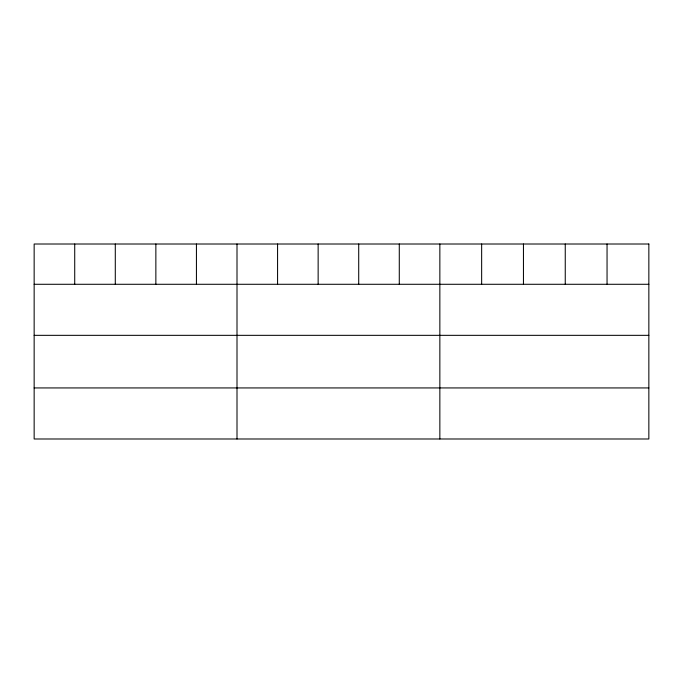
<?xml version="1.0" encoding="UTF-8"?>
<svg xmlns="http://www.w3.org/2000/svg" width="683" height="683" viewBox="0 0 683 683"><rect width="100%" height="100%" fill="white"/><g stroke="black" fill="none" stroke-linecap="round" stroke-linejoin="round"><path stroke-width="1.02" d="M34.15 284.282L648.85 284.282M34.15 335.336L648.85 335.336M34.15 387.935L648.85 387.935M607.05 244.01L607.05 284.282M565.251 244.01L565.251 284.282M523.451 244.01L523.451 284.282M481.652 244.01L481.652 284.282M439.852 244.01L439.852 438.99M399.282 244.01L399.282 284.282M358.712 244.01L358.712 284.282M318.141 244.01L318.141 284.282M277.571 244.01L277.571 284.282M237.001 244.01L237.001 438.99M196.431 244.01L196.431 284.282M155.861 244.01L155.861 284.282M115.29 244.01L115.29 284.282M74.72 244.01L74.72 284.282M648.85 244.01L34.15 244.01L34.15 438.99L648.85 438.99L648.85 244.01"/></g></svg>
